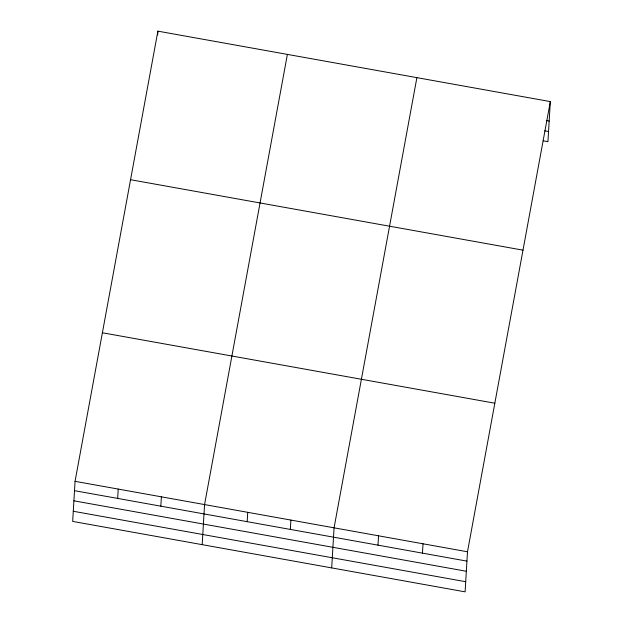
<?xml version="1.0" encoding="UTF-8"?>
<svg xmlns="http://www.w3.org/2000/svg" width="623" height="623" viewBox="0 0 623 623"><rect width="100%" height="100%" fill="white"/><g stroke="black" fill="none" stroke-linecap="round" stroke-linejoin="round"><path stroke-width="0.93" d="M75.056 481.33L72.673 521.404L465.108 591.85L467.491 551.776L550.327 101.596L157.892 31.15L75.056 481.33L467.491 551.776M117.669 498.431L118.222 489.078M157.666 34.888L157.892 31.15M160.835 506.18L161.396 496.827M202.179 544.65L204.562 504.575L287.39 54.396M247.175 521.677L247.728 512.324M290.341 529.425L290.894 520.073M331.685 567.896L334.068 527.821L416.896 77.641M377.982 545.156L378.543 535.811M422.464 553.138L423.017 543.793M550.327 101.596L547.944 141.67L543.209 140.821M546.324 120.574L549.167 121.08M544.759 130.853L548.544 131.531M130.557 179.712L522.993 250.158M102.39 332.768L494.826 403.213M74.503 490.675L466.939 561.121M73.903 500.814L466.331 571.26M73.28 511.265L465.716 581.711"/></g></svg>
